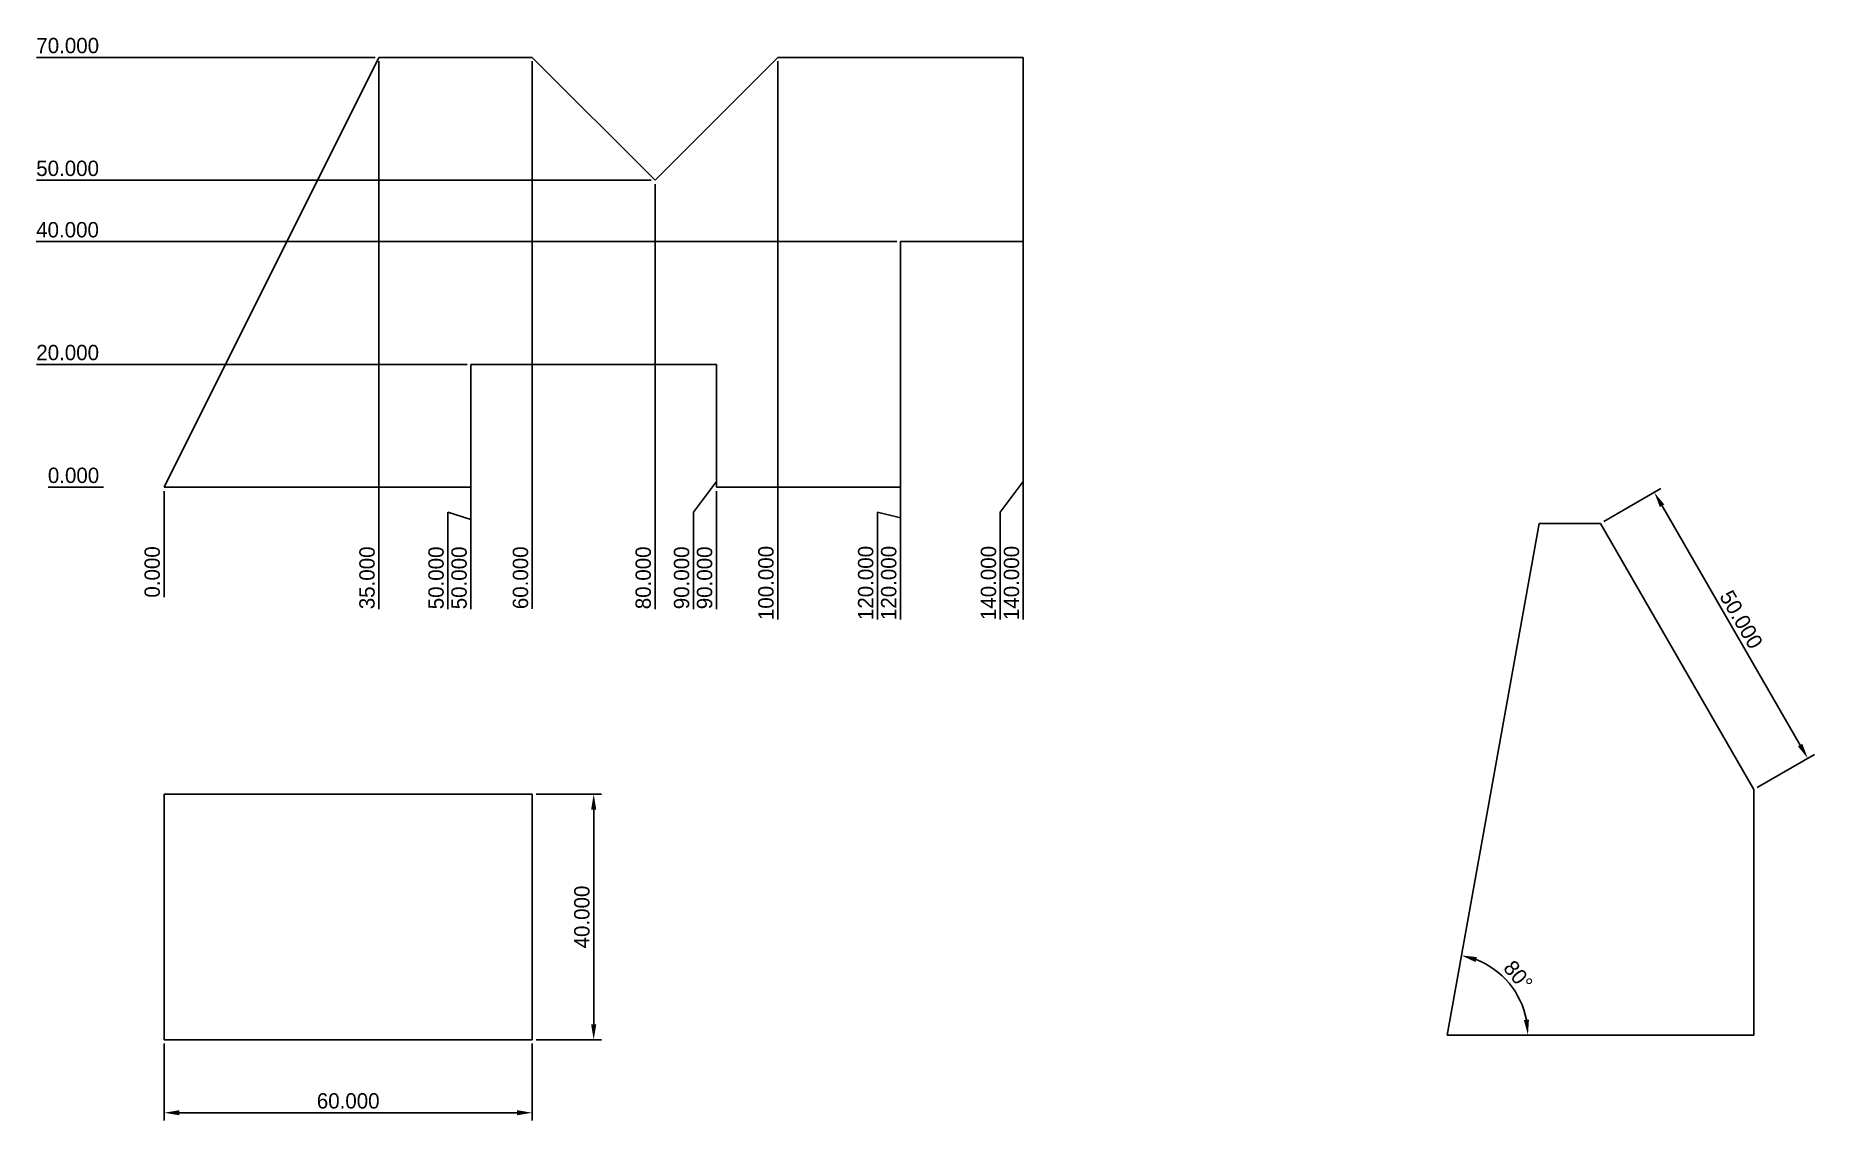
# Model space of a CAD drawing. Header units: millimetres. Extents: x 9 to 299, y 17 to 194.
import ezdxf

# ---------------------------------------------------------------- set-up
doc = ezdxf.new("R2010")
doc.units = ezdxf.units.MM
doc.header["$PDSIZE"] = -5
doc.layers.add('Dimension', color=1, linetype='Continuous')
doc.styles.get("Standard").update_dxf_attribs({"font": 'FreeSans.ttf'})
doc.dimstyles.new('ISO-25', dxfattribs={"dimtxt": 2.5, "dimasz": 2.5, "dimexe": 1.25, "dimexo": 0.625, "dimtad": 1, "dimdec": 3, "dimzin": 0, "dimdsep": 46, "dimtxsty": 'Standard', "dimcen": 2.5, "dimadec": 0, "dimazin": 0, "dimtfac": 1, "dimtmove": 0, "dimatfit": 3, "dimfxl": 1, "dimtzin": 0, "dimarcsym": 0})

# ---------------------------------------------------------------- blocks, each defined once
blk = doc.blocks.new('*D1')
at = {"layer": 'Defpoints', "color": 0}
for p in [(30, 30), (90, 30), (90, 18.12)]:
    blk.add_point(p, dxfattribs=at)
at = {"layer": 'Dimension', "color": 0, "lineweight": -2}
for p, q in [((30, 29.38), (30, 16.87)), ((90, 29.38), (90, 16.87)), ((32.5, 18.12), (87.5, 18.12))]:
    blk.add_line(p, q, dxfattribs=at)
at = {"layer": 'Dimension', "color": 0}
for points in [[(32.5, 18.54), (32.5, 17.71), (30, 18.12)], [(87.5, 17.71), (87.5, 18.54), (90, 18.12)]]:
    blk.add_solid(points, dxfattribs=at)
at = {"layer": 'Dimension', "color": 0, "insert": (60, 20.04), "char_height": 2.5, "attachment_point": 5}
blk.add_mtext('60.000', dxfattribs=at)
blk = doc.blocks.new('*D2')
at = {"layer": 'Defpoints', "color": 0}
for p in [(90, 70), (100, 70), (90, 30)]:
    blk.add_point(p, dxfattribs=at)
at = {"layer": 'Dimension', "color": 0, "lineweight": -2}
for p, q in [((90.62, 70), (101.25, 70)), ((100, 32.5), (100, 67.5)), ((90.62, 30), (101.25, 30))]:
    blk.add_line(p, q, dxfattribs=at)
at = {"layer": 'Dimension', "color": 0}
for points in [[(100.42, 67.5), (99.58, 67.5), (100, 70)], [(99.58, 32.5), (100.42, 32.5), (100, 30)]]:
    blk.add_solid(points, dxfattribs=at)
at = {"layer": 'Dimension', "color": 0, "insert": (98.08, 50), "char_height": 2.5, "attachment_point": 5, "rotation": 90}
blk.add_mtext('40.000', dxfattribs=at)
blk = doc.blocks.new('*D3')
at = {"layer": 'Defpoints', "color": 0}
for p in [(254.04, 114.08), (250.82, 36.68), (239.04, 30.78), (239.04, 30.78), (289.04, 30.78)]:
    blk.add_point(p, dxfattribs=at)
at = {"layer": 'Dimension', "color": 0, "lineweight": -2}
blk.add_arc((239.04, 30.78), 13.17, 10.889, 68.9031, dxfattribs=at)
at = {"layer": 'Dimension', "color": 0}
for points in [[(243.9, 43.47), (243.67, 42.67), (241.38, 43.74)], [(251.56, 33.23), (252.39, 33.31), (252.22, 30.78)]]:
    blk.add_solid(points, dxfattribs=at)
at = {"layer": 'Dimension', "color": 0, "insert": (250.62, 40.46), "char_height": 2.5, "attachment_point": 5, "rotation": 309.8961}
blk.add_mtext('80%%d', dxfattribs=at)
blk = doc.blocks.new('*D4')
at = {"layer": 'Defpoints', "color": 0}
for p in [(272.82, 119.14), (264.04, 114.08), (289.04, 70.78)]:
    blk.add_point(p, dxfattribs=at)
at = {"layer": 'Dimension', "color": 0, "lineweight": -2}
for p, q in [((264.58, 114.39), (273.9, 119.77)), ((296.57, 78.01), (274.07, 116.98)), ((289.58, 71.09), (298.9, 76.47))]:
    blk.add_line(p, q, dxfattribs=at)
at = {"layer": 'Dimension', "color": 0}
for points in [[(274.43, 117.19), (273.71, 116.77), (272.82, 119.14)], [(296.21, 77.8), (296.93, 78.22), (297.82, 75.84)]]:
    blk.add_solid(points, dxfattribs=at)
at = {"layer": 'Dimension', "color": 0, "insert": (286.97, 98.45), "char_height": 2.5, "attachment_point": 5, "rotation": 300}
blk.add_mtext('50.000', dxfattribs=at)
blk = doc.blocks.new('*D5')
at = {"layer": 'Defpoints', "color": 0}
for p in [(30, 120), (30, 120), (30, 110.95)]:
    blk.add_point(p, dxfattribs=at)
at = {"layer": 'Dimension', "color": 0, "lineweight": -2}
blk.add_line((30, 119.38), (30, 102.07), dxfattribs=at)
at = {"layer": 'Dimension', "color": 0, "insert": (28.08, 106.2), "char_height": 2.5, "attachment_point": 5, "rotation": 90}
blk.add_mtext('0.000', dxfattribs=at)
blk = doc.blocks.new('*D6')
at = {"layer": 'Defpoints', "color": 0}
for p in [(65, 190), (30, 120), (65, 110.95)]:
    blk.add_point(p, dxfattribs=at)
at = {"layer": 'Dimension', "color": 0, "lineweight": -2}
blk.add_line((65, 189.38), (65, 100.16), dxfattribs=at)
at = {"layer": 'Dimension', "color": 0, "insert": (63.08, 105.24), "char_height": 2.5, "attachment_point": 5, "rotation": 90}
blk.add_mtext('35.000', dxfattribs=at)
blk = doc.blocks.new('*D7')
at = {"layer": 'Defpoints', "color": 0}
for p in [(90, 190), (30, 120), (90, 110.95)]:
    blk.add_point(p, dxfattribs=at)
at = {"layer": 'Dimension', "color": 0, "lineweight": -2}
blk.add_line((90, 189.38), (90, 100.17), dxfattribs=at)
at = {"layer": 'Dimension', "color": 0, "insert": (88.08, 105.25), "char_height": 2.5, "attachment_point": 5, "rotation": 90}
blk.add_mtext('60.000', dxfattribs=at)
blk = doc.blocks.new('*D8')
at = {"layer": 'Defpoints', "color": 0}
for p in [(110, 170), (30, 120), (110, 110.95)]:
    blk.add_point(p, dxfattribs=at)
at = {"layer": 'Dimension', "color": 0, "lineweight": -2}
blk.add_line((110, 169.38), (110, 100.15), dxfattribs=at)
at = {"layer": 'Dimension', "color": 0, "insert": (108.08, 105.24), "char_height": 2.5, "attachment_point": 5, "rotation": 90}
blk.add_mtext('80.000', dxfattribs=at)
blk = doc.blocks.new('*D9')
at = {"layer": 'Defpoints', "color": 0}
for p in [(130, 190), (30, 120), (130, 110.95)]:
    blk.add_point(p, dxfattribs=at)
at = {"layer": 'Dimension', "color": 0, "lineweight": -2}
blk.add_line((130, 189.38), (130, 98.47), dxfattribs=at)
at = {"layer": 'Dimension', "color": 0, "insert": (128.08, 104.4), "char_height": 2.5, "attachment_point": 5, "rotation": 90}
blk.add_mtext('100.000', dxfattribs=at)
blk = doc.blocks.new('*D10')
at = {"layer": 'Defpoints', "color": 0}
for p in [(170, 190), (30, 120), (170, 110.95)]:
    blk.add_point(p, dxfattribs=at)
at = {"layer": 'Dimension', "color": 0, "lineweight": -2}
blk.add_line((170, 189.38), (170, 98.47), dxfattribs=at)
at = {"layer": 'Dimension', "color": 0, "insert": (168.08, 104.4), "char_height": 2.5, "attachment_point": 5, "rotation": 90}
blk.add_mtext('140.000', dxfattribs=at)
blk = doc.blocks.new('*D11')
at = {"layer": 'Defpoints', "color": 0}
for p in [(170, 160), (30, 120), (166.25, 110.95)]:
    blk.add_point(p, dxfattribs=at)
at = {"layer": 'Dimension', "color": 0, "lineweight": -2}
for p, q in [((170, 159.38), (170, 120.95)), ((170, 120.95), (166.25, 115.95)), ((166.25, 115.95), (166.25, 98.47))]:
    blk.add_line(p, q, dxfattribs=at)
at = {"layer": 'Dimension', "color": 0, "insert": (164.33, 104.4), "char_height": 2.5, "attachment_point": 5, "rotation": 90}
blk.add_mtext('140.000', dxfattribs=at)
blk = doc.blocks.new('*D12')
at = {"layer": 'Defpoints', "color": 0}
for p in [(150, 160), (30, 120), (150, 110.95)]:
    blk.add_point(p, dxfattribs=at)
at = {"layer": 'Dimension', "color": 0, "lineweight": -2}
blk.add_line((150, 159.38), (150, 98.47), dxfattribs=at)
at = {"layer": 'Dimension', "color": 0, "insert": (148.08, 104.4), "char_height": 2.5, "attachment_point": 5, "rotation": 90}
blk.add_mtext('120.000', dxfattribs=at)
blk = doc.blocks.new('*D13')
at = {"layer": 'Defpoints', "color": 0}
for p in [(30, 120), (150, 120), (146.25, 110.95)]:
    blk.add_point(p, dxfattribs=at)
at = {"layer": 'Dimension', "color": 0, "lineweight": -2}
for p, q in [((150, 119.38), (150, 115)), ((150, 115), (146.25, 115.95)), ((146.25, 115.95), (146.25, 98.47))]:
    blk.add_line(p, q, dxfattribs=at)
at = {"layer": 'Dimension', "color": 0, "insert": (144.33, 104.4), "char_height": 2.5, "attachment_point": 5, "rotation": 90}
blk.add_mtext('120.000', dxfattribs=at)
blk = doc.blocks.new('*D14')
at = {"layer": 'Defpoints', "color": 0}
for p in [(30, 120), (120, 120), (120, 110.95)]:
    blk.add_point(p, dxfattribs=at)
at = {"layer": 'Dimension', "color": 0, "lineweight": -2}
blk.add_line((120, 119.38), (120, 100.15), dxfattribs=at)
at = {"layer": 'Dimension', "color": 0, "insert": (118.08, 105.24), "char_height": 2.5, "attachment_point": 5, "rotation": 90}
blk.add_mtext('90.000', dxfattribs=at)
blk = doc.blocks.new('*D15')
at = {"layer": 'Defpoints', "color": 0}
for p in [(120, 140), (30, 120), (116.25, 110.95)]:
    blk.add_point(p, dxfattribs=at)
at = {"layer": 'Dimension', "color": 0, "lineweight": -2}
for p, q in [((120, 139.38), (120, 120.95)), ((120, 120.95), (116.25, 115.95)), ((116.25, 115.95), (116.25, 100.15))]:
    blk.add_line(p, q, dxfattribs=at)
at = {"layer": 'Dimension', "color": 0, "insert": (114.33, 105.24), "char_height": 2.5, "attachment_point": 5, "rotation": 90}
blk.add_mtext('90.000', dxfattribs=at)
blk = doc.blocks.new('*D16')
at = {"layer": 'Defpoints', "color": 0}
for p in [(80, 140), (30, 120), (80, 110.95)]:
    blk.add_point(p, dxfattribs=at)
at = {"layer": 'Dimension', "color": 0, "lineweight": -2}
blk.add_line((80, 139.38), (80, 100.14), dxfattribs=at)
at = {"layer": 'Dimension', "color": 0, "insert": (78.08, 105.23), "char_height": 2.5, "attachment_point": 5, "rotation": 90}
blk.add_mtext('50.000', dxfattribs=at)
blk = doc.blocks.new('*D17')
at = {"layer": 'Defpoints', "color": 0}
for p in [(30, 120), (80, 119.76), (76.25, 110.95)]:
    blk.add_point(p, dxfattribs=at)
at = {"layer": 'Dimension', "color": 0, "lineweight": -2}
for p, q in [((80, 119.13), (80, 114.76)), ((80, 114.76), (76.25, 115.95)), ((76.25, 115.95), (76.25, 100.14))]:
    blk.add_line(p, q, dxfattribs=at)
at = {"layer": 'Dimension', "color": 0, "insert": (74.33, 105.23), "char_height": 2.5, "attachment_point": 5, "rotation": 90}
blk.add_mtext('50.000', dxfattribs=at)
blk = doc.blocks.new('*D18')
at = {"layer": 'Defpoints', "color": 0}
for p in [(20, 120), (20.75, 120), (30, 120)]:
    blk.add_point(p, dxfattribs=at)
at = {"layer": 'Dimension', "color": 0, "lineweight": -2}
blk.add_line((20.12, 120), (11.12, 120), dxfattribs=at)
at = {"layer": 'Dimension', "color": 0, "insert": (15.25, 121.92), "char_height": 2.5, "attachment_point": 5}
blk.add_mtext('0.000', dxfattribs=at)
blk = doc.blocks.new('*D19')
at = {"layer": 'Defpoints', "color": 0}
for p in [(20, 190), (65, 190), (30, 120)]:
    blk.add_point(p, dxfattribs=at)
at = {"layer": 'Dimension', "color": 0, "lineweight": -2}
blk.add_line((64.38, 190), (9.23, 190), dxfattribs=at)
at = {"layer": 'Dimension', "color": 0, "insert": (14.3, 191.92), "char_height": 2.5, "attachment_point": 5}
blk.add_mtext('70.000', dxfattribs=at)
blk = doc.blocks.new('*D20')
at = {"layer": 'Defpoints', "color": 0}
for p in [(20, 170), (110, 170), (30, 120)]:
    blk.add_point(p, dxfattribs=at)
at = {"layer": 'Dimension', "color": 0, "lineweight": -2}
blk.add_line((109.38, 170), (9.19, 170), dxfattribs=at)
at = {"layer": 'Dimension', "color": 0, "insert": (14.28, 171.92), "char_height": 2.5, "attachment_point": 5}
blk.add_mtext('50.000', dxfattribs=at)
blk = doc.blocks.new('*D21')
at = {"layer": 'Defpoints', "color": 0}
for p in [(20, 140), (80, 140), (30, 120)]:
    blk.add_point(p, dxfattribs=at)
at = {"layer": 'Dimension', "color": 0, "lineweight": -2}
blk.add_line((79.38, 140), (9.2, 140), dxfattribs=at)
at = {"layer": 'Dimension', "color": 0, "insert": (14.29, 141.92), "char_height": 2.5, "attachment_point": 5}
blk.add_mtext('20.000', dxfattribs=at)
blk = doc.blocks.new('*D22')
at = {"layer": 'Defpoints', "color": 0}
for p in [(20, 160), (150, 160), (30, 120)]:
    blk.add_point(p, dxfattribs=at)
at = {"layer": 'Dimension', "color": 0, "lineweight": -2}
blk.add_line((149.38, 160), (9.17, 160), dxfattribs=at)
at = {"layer": 'Dimension', "color": 0, "insert": (14.27, 161.92), "char_height": 2.5, "attachment_point": 5}
blk.add_mtext('40.000', dxfattribs=at)

msp = doc.modelspace()

# ---------------------------------------------------------------- linework, layer by layer
for p, q in [((65, 190), (30, 120)), ((90, 190), (65, 190)), ((110, 170), (90, 190)), ((130, 190), (110, 170)), ((170, 190), (130, 190)), ((170, 160), (170, 190)), ((150, 120), (150, 160)), ((150, 160), (170, 160)), ((80, 120), (80, 140)), ((80, 140), (120, 140)), ((120, 140), (120, 120)), ((30, 120), (80, 120)), ((120, 120), (150, 120)), ((254.0412, 114.0782), (239.0412, 30.777)), ((264.0412, 114.0782), (254.0412, 114.0782)), ((289.0412, 70.777), (264.0412, 114.0782)), ((90, 70), (30, 70)), ((30, 70), (30, 30)), ((90, 30), (90, 70)), ((289.0412, 30.777), (289.0412, 70.777)), ((30, 30), (90, 30)), ((239.0412, 30.777), (289.0412, 30.777))]:
    msp.add_line(p, q)

# ---------------------------------------------------------------- dimensions: what is measured, and where the dimension line sits
at = {"layer": 'Dimension'}
for feature_location, offset, dtype, picture, middle in [((65, 190), (-45, 0), 0, '*D19', (14.3014, 191.9152)), ((65, 190), (0, -79.048), 1, '*D6', (63.0848, 105.2433)), ((90, 190), (0, -79.048), 1, '*D7', (88.0848, 105.2483)), ((130, 190), (0, -79.048), 1, '*D9', (128.0848, 104.3966)), ((170, 190), (0, -79.048), 1, '*D10', (168.0848, 104.3966)), ((110, 170), (-90, 0), 0, '*D20', (14.2813, 171.9152)), ((110, 170), (0, -59.048), 1, '*D8', (108.0848, 105.2383)), ((150, 160), (-130, 0), 0, '*D22', (14.2713, 161.9152)), ((170, 160), (-3.75, -49.048), 1, '*D11', (164.3348, 104.3966)), ((150, 160), (0, -49.048), 1, '*D12', (148.0848, 104.3966)), ((80, 140), (-60, 0), 0, '*D21', (14.2863, 141.9152)), ((120, 140), (-3.75, -29.048), 1, '*D15', (114.3348, 105.24)), ((80, 140), (0, -29.048), 1, '*D16', (78.0848, 105.2333)), ((20.7493731239, 120), (-0.7493731239, 0), 0, '*D18', (15.2484939759, 121.9151606426)), ((30, 120), (0, -9.0480334394), 1, '*D5', (28.0848393574, 106.2004605365)), ((150, 120), (-3.75, -9.048), 1, '*D13', (144.3348, 104.3966)), ((120, 120), (0, -9.048), 1, '*D14', (118.0848, 105.24)), ((80, 119.7573), (-3.75, -8.8053), 1, '*D17', (74.3348, 105.2333))]:
    dim = msp.add_ordinate_dim(feature_location=feature_location, offset=offset, dtype=dtype, origin=(30, 120), dimstyle='ISO-25', dxfattribs=at)
    dim.commit()
    dim.dimension.update_dxf_attribs({"geometry": picture, "text_midpoint": middle})
dim = msp.add_aligned_dim(p1=(289.0412, 70.777), p2=(264.0412, 114.0782), distance=-10.1324, dimstyle='ISO-25', dxfattribs=at)
dim.commit()
dim.dimension.update_dxf_attribs({"geometry": '*D4', "text_midpoint": (286.9746, 98.4513)})
dim = msp.add_angular_dim_2l(base=(250.8213, 36.6753), line1=((239.0412, 30.777), (289.0412, 30.777)), line2=((254.0412, 114.0782), (239.0412, 30.777)), dimstyle='ISO-25', dxfattribs=at)
dim.commit()
dim.dimension.update_dxf_attribs({"geometry": '*D3', "text_midpoint": (250.6179, 40.4553)})
dim = msp.add_linear_dim(base=(100, 70), p1=(90, 30), p2=(90, 70), angle=90, dimstyle='ISO-25', dxfattribs=at)
dim.commit()
dim.dimension.update_dxf_attribs({"geometry": '*D2', "text_midpoint": (100, 50), "dimtype": 160})
dim = msp.add_linear_dim(base=(90, 18.1242), p1=(30, 30), p2=(90, 30), dimstyle='ISO-25', dxfattribs=at)
dim.commit()
dim.dimension.update_dxf_attribs({"geometry": '*D1', "text_midpoint": (60, 20.0393)})

doc.saveas('drawing.dxf')
